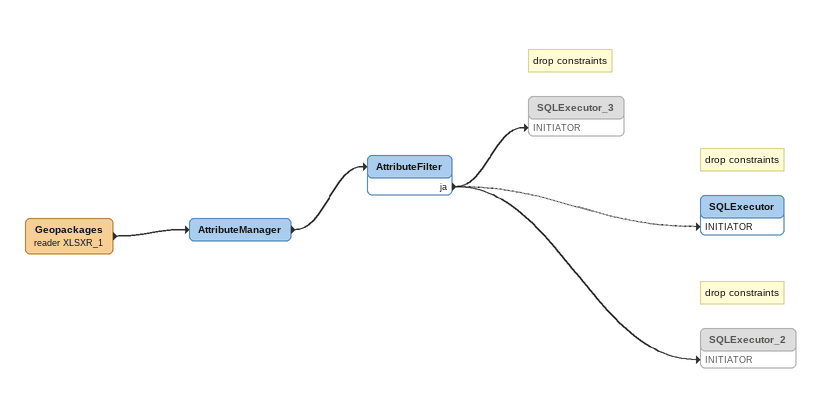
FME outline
Geopackages (reader XLSXR_1)
    -> AttributeManager
AttributeManager
    -> AttributeFilter
AttributeFilter
    ja -> SQLExecutor [INITIATOR]
    ja -> SQLExecutor [INITIATOR] [off]
    ja -> SQLExecutor_2 [INITIATOR]
    ja -> SQLExecutor_3 [INITIATOR]
Note: drop constraints
SQLExecutor_3 [off]
Note: drop constraints
SQLExecutor
Note: drop constraints
SQLExecutor_2 [off]
